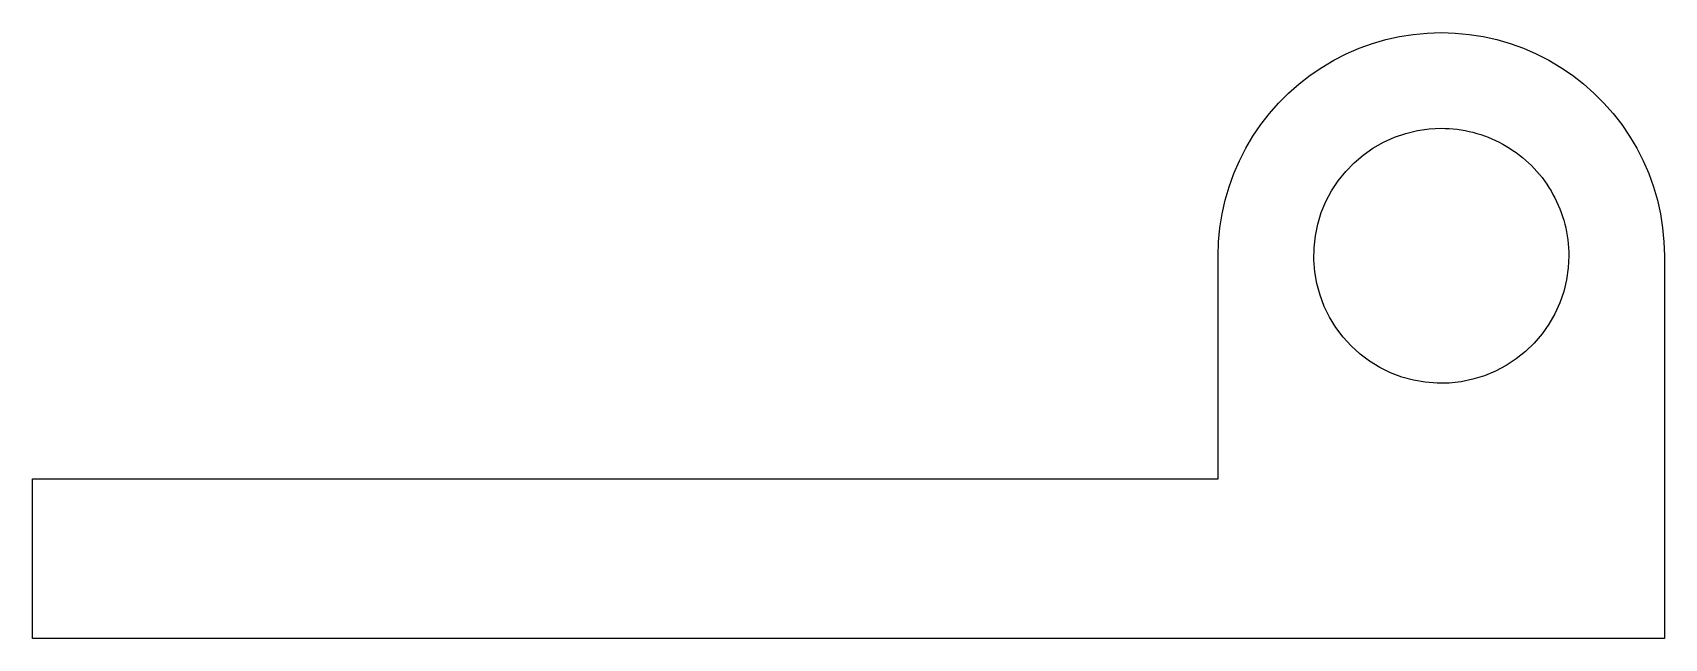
# Model space of a CAD drawing. Header units: metres. Extents: x -38.1 to 13.1, y 0 to 19.
import ezdxf

# ---------------------------------------------------------------- set-up
doc = ezdxf.new("R2010")
doc.units = ezdxf.units.M

msp = doc.modelspace()

# ---------------------------------------------------------------- linework, layer by layer
for points in [[(-0.9, 12), (-0.886, 12.44), (-0.845, 12.877), (-0.776, 13.312), (-0.68, 13.741), (-0.557, 14.163), (-0.408, 14.577), (-0.234, 14.98), (-0.034, 15.372), (0.19, 15.751), (0.437, 16.114), (0.706, 16.462), (0.997, 16.792), (1.308, 17.103), (1.638, 17.394), (1.986, 17.663), (2.349, 17.91), (2.728, 18.134), (3.12, 18.334), (3.523, 18.508), (3.937, 18.657), (4.359, 18.78), (4.788, 18.876), (5.223, 18.945), (5.66, 18.986), (6.1, 19), (6.54, 18.986), (6.977, 18.945), (7.412, 18.876), (7.841, 18.78), (8.263, 18.657), (8.677, 18.508), (9.08, 18.334), (9.472, 18.134), (9.851, 17.91), (10.214, 17.663), (10.562, 17.394), (10.892, 17.103), (11.203, 16.792), (11.494, 16.462), (11.763, 16.114), (12.01, 15.751), (12.234, 15.372), (12.434, 14.98), (12.608, 14.577), (12.757, 14.163), (12.88, 13.741), (12.976, 13.312), (13.045, 12.877), (13.086, 12.44), (13.1, 12)], [(10.1, 12), (10.082, 11.624), (10.029, 11.25), (9.941, 10.884), (9.819, 10.528), (9.664, 10.184), (9.477, 9.857), (9.261, 9.548), (9.016, 9.262), (8.745, 9), (8.451, 8.764), (8.136, 8.557), (7.803, 8.381), (7.455, 8.236), (7.095, 8.126), (6.726, 8.049), (6.351, 8.008), (5.974, 8.002), (5.599, 8.032), (5.227, 8.096), (4.864, 8.196), (4.511, 8.329), (4.173, 8.495), (3.852, 8.692), (3.55, 8.918), (3.272, 9.172), (3.018, 9.45), (2.792, 9.752), (2.595, 10.073), (2.429, 10.411), (2.296, 10.764), (2.196, 11.127), (2.132, 11.499), (2.102, 11.874), (2.108, 12.251), (2.149, 12.626), (2.226, 12.995), (2.336, 13.355), (2.481, 13.703), (2.657, 14.036), (2.864, 14.351), (3.1, 14.645), (3.362, 14.916), (3.648, 15.161), (3.957, 15.377), (4.284, 15.564), (4.628, 15.719), (4.984, 15.841), (5.35, 15.929), (5.724, 15.982), (6.1, 16)], [(6.1, 16), (6.226, 15.998), (6.351, 15.992), (6.476, 15.982), (6.601, 15.968), (6.726, 15.951), (6.85, 15.929), (6.973, 15.904), (7.095, 15.874), (7.216, 15.841), (7.336, 15.804), (7.455, 15.764), (7.572, 15.719), (7.689, 15.671), (7.803, 15.619), (7.916, 15.564), (8.027, 15.505), (8.136, 15.443), (8.243, 15.377), (8.348, 15.308), (8.451, 15.236), (8.552, 15.161), (8.65, 15.082), (8.745, 15), (8.838, 14.916), (8.928, 14.828), (9.016, 14.738), (9.1, 14.645), (9.182, 14.55), (9.261, 14.452), (9.336, 14.351), (9.408, 14.248), (9.477, 14.143), (9.543, 14.036), (9.605, 13.927), (9.664, 13.816), (9.719, 13.703), (9.771, 13.589), (9.819, 13.472), (9.864, 13.355), (9.904, 13.236), (9.941, 13.116), (9.974, 12.995), (10.004, 12.873), (10.029, 12.75), (10.051, 12.626), (10.068, 12.501), (10.082, 12.376), (10.092, 12.251), (10.098, 12.126), (10.1, 12)], [(-0.9, 5), (-0.9, 5.14), (-0.9, 5.28), (-0.9, 5.42), (-0.9, 5.56), (-0.9, 5.7), (-0.9, 5.84), (-0.9, 5.98), (-0.9, 6.12), (-0.9, 6.26), (-0.9, 6.4), (-0.9, 6.54), (-0.9, 6.68), (-0.9, 6.82), (-0.9, 6.96), (-0.9, 7.1), (-0.9, 7.24), (-0.9, 7.38), (-0.9, 7.52), (-0.9, 7.66), (-0.9, 7.8), (-0.9, 7.94), (-0.9, 8.08), (-0.9, 8.22), (-0.9, 8.36), (-0.9, 8.5), (-0.9, 8.64), (-0.9, 8.78), (-0.9, 8.92), (-0.9, 9.06), (-0.9, 9.2), (-0.9, 9.34), (-0.9, 9.48), (-0.9, 9.62), (-0.9, 9.76), (-0.9, 9.9), (-0.9, 10.04), (-0.9, 10.18), (-0.9, 10.32), (-0.9, 10.46), (-0.9, 10.6), (-0.9, 10.74), (-0.9, 10.88), (-0.9, 11.02), (-0.9, 11.16), (-0.9, 11.3), (-0.9, 11.44), (-0.9, 11.58), (-0.9, 11.72), (-0.9, 11.86), (-0.9, 12)], [(-0.9, 5), (-0.9, 5.14), (-0.9, 5.28), (-0.9, 5.42), (-0.9, 5.56), (-0.9, 5.7), (-0.9, 5.84), (-0.9, 5.98), (-0.9, 6.12), (-0.9, 6.26), (-0.9, 6.4), (-0.9, 6.54), (-0.9, 6.68), (-0.9, 6.82), (-0.9, 6.96), (-0.9, 7.1), (-0.9, 7.24), (-0.9, 7.38), (-0.9, 7.52), (-0.9, 7.66), (-0.9, 7.8), (-0.9, 7.94), (-0.9, 8.08), (-0.9, 8.22), (-0.9, 8.36), (-0.9, 8.5), (-0.9, 8.64), (-0.9, 8.78), (-0.9, 8.92), (-0.9, 9.06), (-0.9, 9.2), (-0.9, 9.34), (-0.9, 9.48), (-0.9, 9.62), (-0.9, 9.76), (-0.9, 9.9), (-0.9, 10.04), (-0.9, 10.18), (-0.9, 10.32), (-0.9, 10.46), (-0.9, 10.6), (-0.9, 10.74), (-0.9, 10.88), (-0.9, 11.02), (-0.9, 11.16), (-0.9, 11.3), (-0.9, 11.44), (-0.9, 11.58), (-0.9, 11.72), (-0.9, 11.86), (-0.9, 12)], [(13.1, 12), (13.1, 11.76), (13.1, 11.52), (13.1, 11.28), (13.1, 11.04), (13.1, 10.8), (13.1, 10.56), (13.1, 10.32), (13.1, 10.08), (13.1, 9.84), (13.1, 9.6), (13.1, 9.36), (13.1, 9.12), (13.1, 8.88), (13.1, 8.64), (13.1, 8.4), (13.1, 8.16), (13.1, 7.92), (13.1, 7.68), (13.1, 7.44), (13.1, 7.2), (13.1, 6.96), (13.1, 6.72), (13.1, 6.48), (13.1, 6.24), (13.1, 6), (13.1, 5.76), (13.1, 5.52), (13.1, 5.28), (13.1, 5.04), (13.1, 4.8), (13.1, 4.56), (13.1, 4.32), (13.1, 4.08), (13.1, 3.84), (13.1, 3.6), (13.1, 3.36), (13.1, 3.12), (13.1, 2.88), (13.1, 2.64), (13.1, 2.4), (13.1, 2.16), (13.1, 1.92), (13.1, 1.68), (13.1, 1.44), (13.1, 1.2), (13.1, 0.96), (13.1, 0.72), (13.1, 0.48), (13.1, 0.24), (13.1, 0)], [(-38.1, 0), (-38.1, 0.1), (-38.1, 0.2), (-38.1, 0.3), (-38.1, 0.4), (-38.1, 0.5), (-38.1, 0.6), (-38.1, 0.7), (-38.1, 0.8), (-38.1, 0.9), (-38.1, 1), (-38.1, 1.1), (-38.1, 1.2), (-38.1, 1.3), (-38.1, 1.4), (-38.1, 1.5), (-38.1, 1.6), (-38.1, 1.7), (-38.1, 1.8), (-38.1, 1.9), (-38.1, 2), (-38.1, 2.1), (-38.1, 2.2), (-38.1, 2.3), (-38.1, 2.4), (-38.1, 2.5), (-38.1, 2.6), (-38.1, 2.7), (-38.1, 2.8), (-38.1, 2.9), (-38.1, 3), (-38.1, 3.1), (-38.1, 3.2), (-38.1, 3.3), (-38.1, 3.4), (-38.1, 3.5), (-38.1, 3.6), (-38.1, 3.7), (-38.1, 3.8), (-38.1, 3.9), (-38.1, 4), (-38.1, 4.1), (-38.1, 4.2), (-38.1, 4.3), (-38.1, 4.4), (-38.1, 4.5), (-38.1, 4.6), (-38.1, 4.7), (-38.1, 4.8), (-38.1, 4.9), (-38.1, 5)], [(-38.1, 5), (-37.356, 5), (-36.612, 5), (-35.868, 5), (-35.124, 5), (-34.38, 5), (-33.636, 5), (-32.892, 5), (-32.148, 5), (-31.404, 5), (-30.66, 5), (-29.916, 5), (-29.172, 5), (-28.428, 5), (-27.684, 5), (-26.94, 5), (-26.196, 5), (-25.452, 5), (-24.708, 5), (-23.964, 5), (-23.22, 5), (-22.476, 5), (-21.732, 5), (-20.988, 5), (-20.244, 5), (-19.5, 5), (-18.756, 5), (-18.012, 5), (-17.268, 5), (-16.524, 5), (-15.78, 5), (-15.036, 5), (-14.292, 5), (-13.548, 5), (-12.804, 5), (-12.06, 5), (-11.316, 5), (-10.572, 5), (-9.828, 5), (-9.084, 5), (-8.34, 5), (-7.596, 5), (-6.852, 5), (-6.108, 5), (-5.364, 5), (-4.62, 5), (-3.876, 5), (-3.132, 5), (-2.388, 5), (-1.644, 5), (-0.9, 5)], [(-20, 5), (-19.618, 5), (-19.236, 5), (-18.854, 5), (-18.472, 5), (-18.09, 5), (-17.708, 5), (-17.326, 5), (-16.944, 5), (-16.562, 5), (-16.18, 5), (-15.798, 5), (-15.416, 5), (-15.034, 5), (-14.652, 5), (-14.27, 5), (-13.888, 5), (-13.506, 5), (-13.124, 5), (-12.742, 5), (-12.36, 5), (-11.978, 5), (-11.596, 5), (-11.214, 5), (-10.832, 5), (-10.45, 5), (-10.068, 5), (-9.686, 5), (-9.304, 5), (-8.922, 5), (-8.54, 5), (-8.158, 5), (-7.776, 5), (-7.394, 5), (-7.012, 5), (-6.63, 5), (-6.248, 5), (-5.866, 5), (-5.484, 5), (-5.102, 5), (-4.72, 5), (-4.338, 5), (-3.956, 5), (-3.574, 5), (-3.192, 5), (-2.81, 5), (-2.428, 5), (-2.046, 5), (-1.664, 5), (-1.282, 5), (-0.9, 5)], [(13.1, 0), (12.076, 0), (11.052, 0), (10.028, 0), (9.004, 0), (7.98, 0), (6.956, 0), (5.932, 0), (4.908, 0), (3.884, 0), (2.86, 0), (1.836, 0), (0.812, 0), (-0.212, 0), (-1.236, 0), (-2.26, 0), (-3.284, 0), (-4.308, 0), (-5.332, 0), (-6.356, 0), (-7.38, 0), (-8.404, 0), (-9.428, 0), (-10.452, 0), (-11.476, 0), (-12.5, 0), (-13.524, 0), (-14.548, 0), (-15.572, 0), (-16.596, 0), (-17.62, 0), (-18.644, 0), (-19.668, 0), (-20.692, 0), (-21.716, 0), (-22.74, 0), (-23.764, 0), (-24.788, 0), (-25.812, 0), (-26.836, 0), (-27.86, 0), (-28.884, 0), (-29.908, 0), (-30.932, 0), (-31.956, 0), (-32.98, 0), (-34.004, 0), (-35.028, 0), (-36.052, 0), (-37.076, 0), (-38.1, 0)]]:
    msp.add_lwpolyline(points)

doc.saveas('drawing.dxf')
